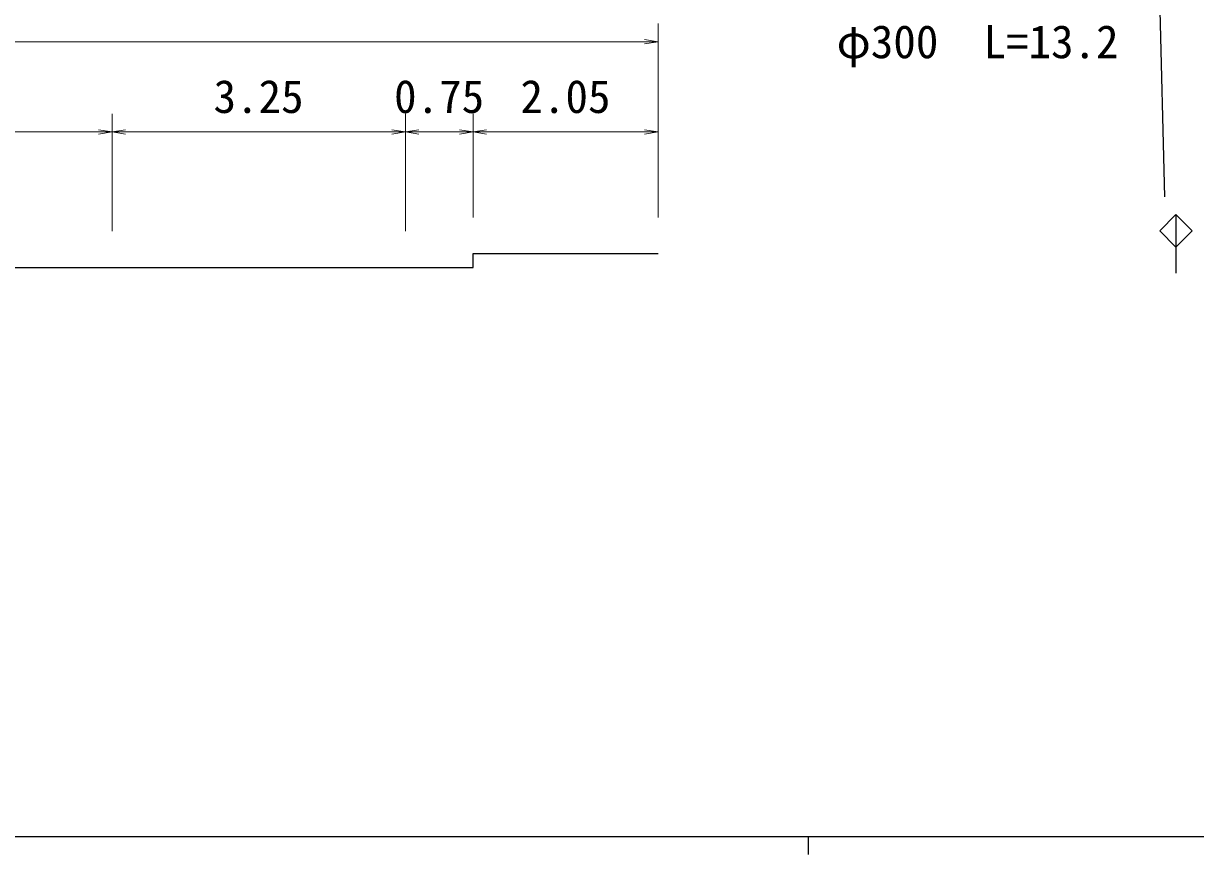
# Model space of a CAD drawing. Units: millimetres at full size, sheet at 1:1000, with parts at other scales. Extents: x 40000 to 680000, y 20000 to 380000.
# Drawn here: x 224530 to 289460, y 204000 to 250037 of the extents above; entities that cross this region are included whole.
import ezdxf
from ezdxf.enums import TextEntityAlignment as Align

# ---------------------------------------------------------------- set-up
doc = ezdxf.new("R2010")
doc.units = ezdxf.units.MM
doc.header["$LTSCALE"] = 1000
for name, color, linetype, lineweight in [('M-BGD', 7, 'Continuous', 25), ('M-STR-HTXT', 7, 'Continuous', 13), ('M-TTL-BAND', 7, 'Continuous', 25)]:
    doc.layers.add(name, color=color, linetype=linetype, lineweight=lineweight)
doc.styles.add('ＭＳ ゴシック', font='')
doc.styles.get('ＭＳ ゴシック').set_extended_font_data('MS Gothic')

# ---------------------------------------------------------------- blocks, each defined once
blk = doc.blocks.new('open_arrow')
at = {"color": 0, "linetype": 'Continuous', "lineweight": -2}
blk.add_lwpolyline([(7.5, 1.25), (0, 0), (7.5, -1.25)], dxfattribs=at)

msp = doc.modelspace()

# ---------------------------------------------------------------- linework, layer by layer
at = {"layer": 'M-BGD'}
for p, q in [((286959, 271581), (287735, 240431)), ((288373, 239453), (288373, 236203))]:
    msp.add_line(p, q, dxfattribs=at)
msp.add_lwpolyline([(288373, 239453), (287473, 238553), (288373, 237653), (289273, 238553)], close=True, dxfattribs=at)
msp.add_lwpolyline([(198437, 236527), (209139, 236527), (209139, 237763), (209850, 237763), (210437, 236527), (249437, 236527), (249437, 237292), (259687, 237292)], dxfattribs=at)
at = {"layer": 'M-STR-HTXT'}
for p, q in [((259687, 239292), (259687, 250027)), ((198437, 249027), (259687, 249027)), ((229437, 238527), (229437, 245027)), ((229437, 238527), (229437, 245027)), ((245687, 238527), (245687, 245027)), ((245687, 238527), (245687, 245027)), ((249437, 239292), (249437, 245027)), ((249437, 239292), (249437, 245027)), ((259687, 239292), (259687, 245027)), ((213187, 244027), (229437, 244027)), ((229437, 244027), (245687, 244027)), ((245687, 244027), (249437, 244027)), ((249437, 244027), (259687, 244027))]:
    msp.add_line(p, q, dxfattribs=at)
at = {"layer": 'M-TTL-BAND'}
for p, q in [((40000, 205000), (579000, 205000)), ((268000, 205000), (268000, 204000))]:
    msp.add_line(p, q, dxfattribs=at)

# ---------------------------------------------------------------- block references
at = {"layer": 'M-STR-HTXT', "xscale": 100, "yscale": 100, "rotation": 180}
for p in [(259687, 249027), (229437, 244027), (245687, 244027), (249437, 244027), (259687, 244027)]:
    msp.add_blockref('open_arrow', p, dxfattribs=at)
at = {"layer": 'M-STR-HTXT', "xscale": 100, "yscale": 100}
for p in [(229437, 244027), (245687, 244027), (249437, 244027)]:
    msp.add_blockref('open_arrow', p, dxfattribs=at)

# ---------------------------------------------------------------- texts
at = {"layer": 'M-STR-HTXT', "style": 'ＭＳ ゴシック'}
msp.add_text('φ300\u3000L=13.2', height=1833, dxfattribs=at).set_placement((277385, 247561), align=Align.BOTTOM_CENTER)
for s, p in [('3.25', (235062, 244527)), ('0.75', (245062, 244527)), ('2.05', (252062, 244527))]:
    msp.add_text(s, height=1833, dxfattribs=at).set_placement(p, align=Align.BOTTOM_LEFT)

doc.saveas('drawing.dxf')
